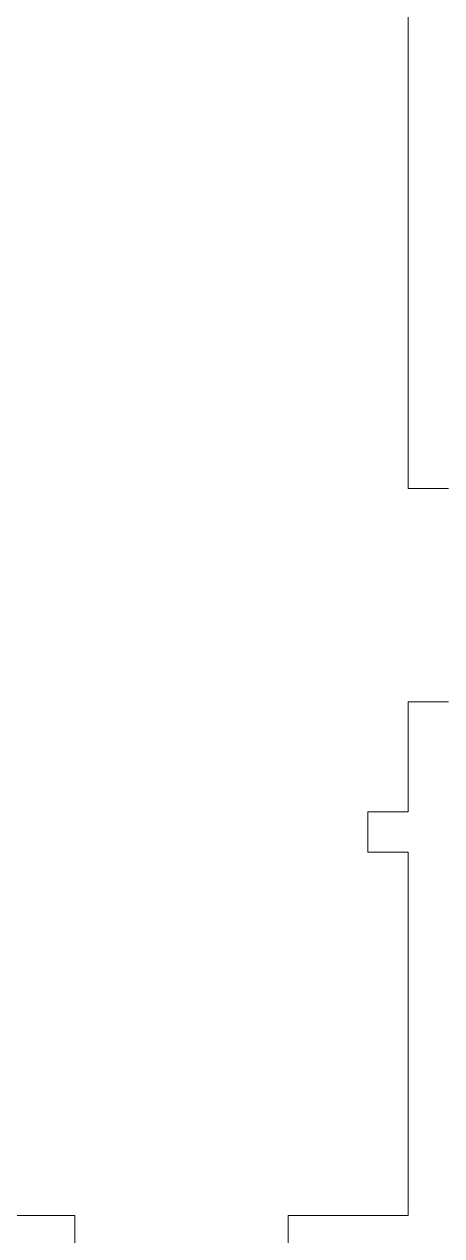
# Model space of a CAD drawing. Header units: inches. Extents: x -179 to 300, y 123 to 718.
# Drawn here: x -149.94 to -147.88, y 221.7 to 227.7 of the extents above; entities that cross this region are included whole.
import ezdxf

# ---------------------------------------------------------------- set-up
doc = ezdxf.new("R2010")
doc.units = ezdxf.units.IN
doc.header["$MEASUREMENT"] = 0
doc.linetypes.add('ACAD_ISO02W100', pattern=[15, 12, -3])

msp = doc.modelspace()

# ---------------------------------------------------------------- linework, layer by layer
at = {"lineweight": 0}
for p, q in [((-148.04211, 227.99621), (-148.04211, 225.39621)), ((-148.04211, 224.34045), (-148.04211, 223.79621)), ((-148.24211, 223.79621), (-148.24211, 223.59621)), ((-148.04211, 223.79621), (-148.24211, 223.79621)), ((-148.24211, 223.59621), (-148.04211, 223.59621)), ((-148.04211, 223.59621), (-148.04211, 221.79621))]:
    msp.add_line(p, q, dxfattribs=at)
at = {"color": 40, "lineweight": 0, "true_color": 0xf8d731}
for p, q in [((-147.84211, 225.39621), (-148.04211, 225.39621)), ((-148.63635, 221.59621), (-148.63635, 221.79621))]:
    msp.add_line(p, q, dxfattribs=at)
at = {"color": 40, "linetype": 'ACAD_ISO02W100', "lineweight": 0, "true_color": 0xf8d731}
for p, q in [((-147.84211, 224.34045), (-148.04211, 224.34045)), ((-149.69211, 221.59621), (-149.69211, 221.79621))]:
    msp.add_line(p, q, dxfattribs=at)
at = {"linetype": 'ACAD_ISO02W100', "lineweight": 0}
for p, q in [((-149.69211, 221.79621), (-150.29211, 221.79621)), ((-148.04211, 221.79621), (-148.63635, 221.79621))]:
    msp.add_line(p, q, dxfattribs=at)

doc.saveas('drawing.dxf')
